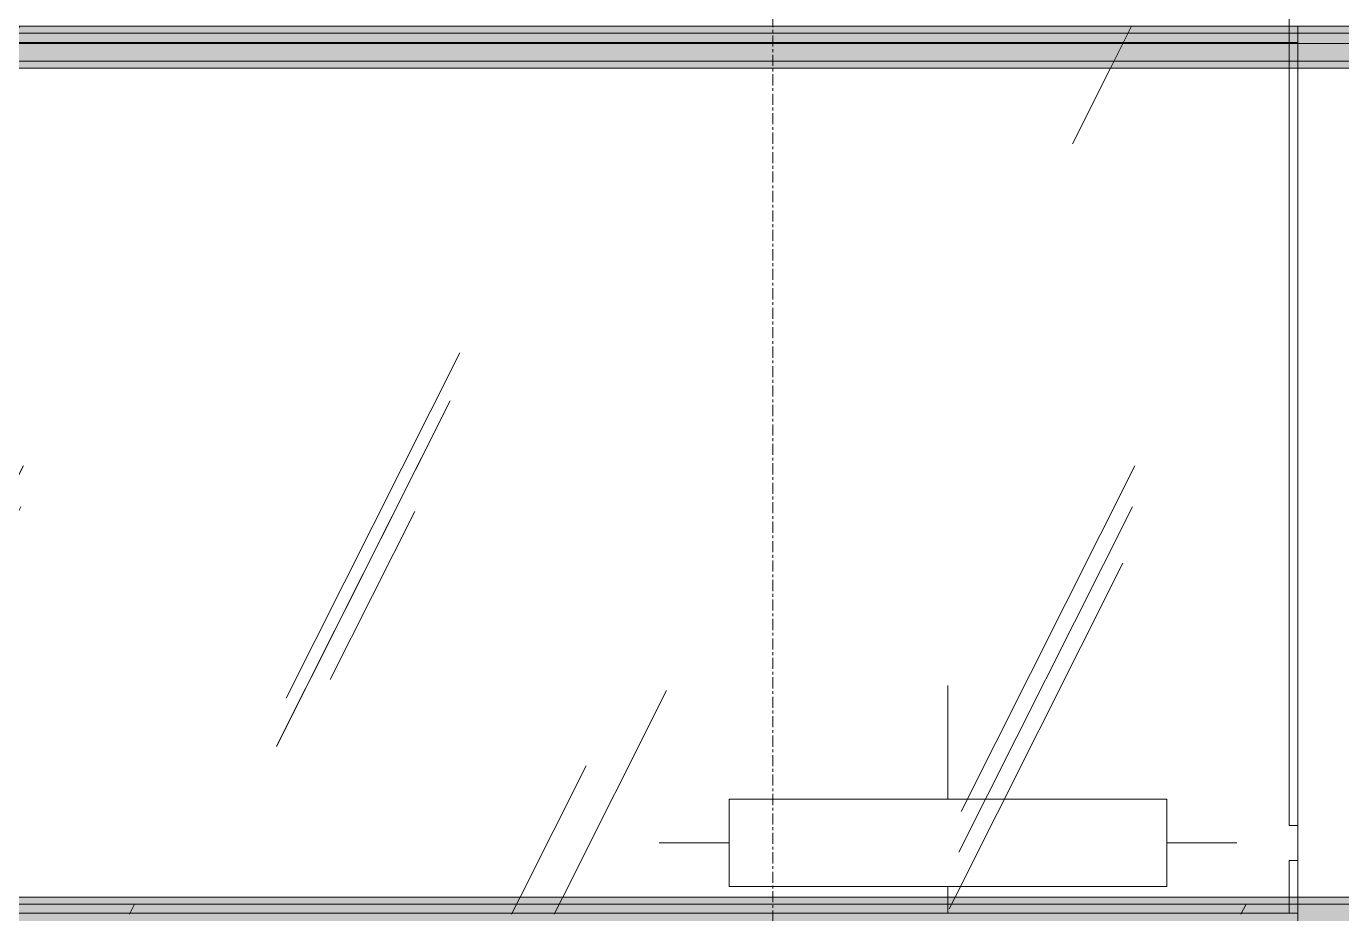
# Model space of a CAD drawing. Header units: millimetres. Extents: x 60855 to 206000, y 5274 to 78634.
# Drawn here: x 156507 to 158010, y 60254 to 61268 of the extents above; entities that cross this region are included whole.
import ezdxf

# ---------------------------------------------------------------- set-up
doc = ezdxf.new("R2010")
doc.units = ezdxf.units.MM
doc.linetypes.add('Grid Line', pattern=[22.225, 12.7, -3.175, 3.175, -3.175])
for name, color, linetype, lineweight in [('A-GLAZ-CURT', 52, 'Continuous', 9), ('A-GLAZ-CWMG', 51, 'Continuous', 9), ('C-PRKG', 70, 'Continuous', 9), ('S-COLS', 52, 'Continuous', 9), ('S-GRID-1', 1, 'Grid Line', 9)]:
    doc.layers.add(name, color=color, linetype=linetype, lineweight=lineweight)
doc.layers.add('A-GLAZ-CWMG-2', color=51, linetype='Continuous', lineweight=9, transparency=0.5)
pattern_1 = [(63.321, (1491.9, 475.3), (-0.0046, 1263.6984), [441.959, -2386.58]), (63.321, (221.9, 475.3), (-0.0046, 1263.6984), [441.959, -2386.58]), (63.321, (2099.84, 719.4), (-0.0046, 1263.6984), [441.959, -2386.58]), (63.321, (829.84, 719.4), (-0.0046, 1263.6984), [441.959, -2386.58]), (63.321, (2007.8, 633.24), (-0.0046, 1263.6984), [441.959, -2386.58]), (63.321, (737.8, 633.24), (-0.0046, 1263.6984), [441.959, -2386.58]), (63.321, (1914, 1126.8), (-0.0046, 1263.6984), [214.813, -2613.726]), (63.321, (644, 1126.8), (-0.0046, 1263.6984), [214.813, -2613.726]), (63.321, (1852.7, 1050.4), (-0.0046, 1263.6984), [441.959, -2386.58]), (63.321, (582.7, 1050.4), (-0.0046, 1263.6984), [441.959, -2386.58]), (63.321, (1863.5, 1105.26), (-0.0046, 1263.6984), [441.959, -2386.58]), (63.321, (593.5, 1105.26), (-0.0046, 1263.6984), [441.959, -2386.58]), (63.321, (1351.1, 864.7), (-0.0046, 1263.6984), [441.959, -2386.58]), (63.321, (81.1, 864.7), (-0.0046, 1263.6984), [441.959, -2386.58]), (63.321, (1361.95, 929.3), (-0.0046, 1263.6984), [441.959, -2386.58]), (63.321, (91.95, 929.3), (-0.0046, 1263.6984), [441.959, -2386.58]), (63.321, (1364.87, 975.9), (-0.0046, 1263.6984), [441.959, -2386.58]), (63.321, (94.87, 975.9), (-0.0046, 1263.6984), [441.959, -2386.58])]

# ---------------------------------------------------------------- blocks, each defined once
blk = doc.blocks.new('xe oto1 - xe oto-V66-TKCS_NHÀ XE 1 - MẶT BẰNG MÁI')
at = {"layer": 'C-PRKG'}
for p, q in [((-450, -3950), (-450, -3820)), ((-450, -3950), (-450, -3820)), ((-700, -3950), (-200, -3950)), ((-700, -4050), (-700, -3950)), ((-200, -3950), (-200, -4050)), ((-700, -4000), (-780, -4000)), ((-700, -4000), (-780, -4000)), ((-120, -4000), (-200, -4000)), ((-120, -4000), (-200, -4000)), ((-200, -4050), (-700, -4050)), ((-450, -4062), (-450, -4050)), ((-450, -4062), (-450, -4050)), ((-450, -4080.3), (-450, -4062)), ((-450, -4080.3), (-450, -4062))]:
    blk.add_line(p, q, dxfattribs=at)
blk = doc.blocks.new('TRỤ ĐỂ XE - TRỤ ĐỂ XE-V154-TKCS_NHÀ XE 1 - MẶT BẰNG MÁI')
at = {"layer": 'S-COLS'}
for p, q in [((50, 62), (50, 109.8)), ((60, 80.3), (60, 62)), ((50, -885.3), (50, 61.6)), ((60, 62), (60, 20)), ((60, 20), (50, 20)), ((60, -20), (50, -20)), ((60, -885.3), (60, -20)), ((50, -933), (50, -885.3)), ((60, -913.5), (60, -885.3)), ((60, -933), (60, -914.7)), ((60, -1363.3), (60, -933))]:
    blk.add_line(p, q, dxfattribs=at)
blk = doc.blocks.new('System Panel - Glazed-2342062-TKCS_NHÀ XE 1 - MẶT BẰNG MÁI')
at = {"layer": 'A-GLAZ-CURT'}
blk.add_line((79252.6, 60255), (84152.6, 60255), dxfattribs=at)
blk = doc.blocks.new('System Panel - Glazed-V166-TKCS_NHÀ XE 1 - MẶT BẰNG MÁI')
at = {"layer": 'A-GLAZ-CURT'}
h = blk.add_hatch(dxfattribs=at)
h.set_pattern_fill('FP_15', color=256, style=0, pattern_type=2)
h.set_pattern_definition(pattern_1)
h.paths.add_polyline_path([(91717.1, 60253.8), (91952.6, 60253.8), (91952.6, 60273.3), (68947.6, 60273.3), (68947.6, 60253.8), (89430.2, 60253.8)])
h.paths.add_polyline_path([(71135.3, 61220.6), (91952.6, 61220.6), (91952.6, 61248.8), (68947.6, 61248.8), (68947.6, 61220.6)])
h = blk.add_hatch(dxfattribs=at)
h.set_pattern_fill('FP_15', color=256, style=0, pattern_type=2)
h.set_pattern_definition(pattern_1)
h.paths.add_polyline_path([(91717.1, 60273.3), (91952.6, 60273.3), (91952.6, 61220.6), (68947.6, 61220.6), (68947.6, 60273.3), (89430.2, 60273.3)])
for p, q in [((91952.6, 61248.8), (68947.6, 61248.8)), ((79252.6, 61250), (84152.6, 61250)), ((84152.6, 60255), (79252.6, 60255))]:
    blk.add_line(p, q, dxfattribs=at)
blk = doc.blocks.new('System Panel - Glazed-V167-TKCS_NHÀ XE 1 - MẶT BẰNG MÁI')
at = {"layer": 'A-GLAZ-CURT'}
h = blk.add_hatch(dxfattribs=at)
h.set_pattern_fill('FP_15', color=256, style=0, pattern_type=2)
h.set_pattern_definition(pattern_1)
h.paths.add_polyline_path([(91717.1, 61248.8), (91952.6, 61248.8), (91952.6, 61268.3), (68947.6, 61268.3), (68947.6, 61248.8), (89430.2, 61248.8)])
h.paths.add_polyline_path([(71135.3, 62215.6), (91952.6, 62215.6), (91952.6, 62243.9), (68947.6, 62243.9), (68947.6, 62215.6)])
for p, q in [((68947.6, 61248.8), (91952.6, 61248.8)), ((84152.6, 61250), (79252.6, 61250))]:
    blk.add_line(p, q, dxfattribs=at)
blk = doc.blocks.new('Rectangular Mullion - 40 x 80mm-2340579-TKCS_NHÀ XE 1 - MẶT BẰNG MÁI')
at = {"layer": 'A-GLAZ-CWMG-2'}
for points in [[(91952.6, 59270.3), (91952.6, 59278.3), (68947.6, 59278.3), (68947.6, 59270.3), (91717.1, 59270.3)], [(91952.6, 59230.5), (91952.6, 59270.3), (68947.6, 59270.3), (68947.6, 59230.5), (91717.1, 59230.5)]]:
    blk.add_hatch(color=256, dxfattribs=at).paths.add_polyline_path(points)
at = {"layer": 'A-GLAZ-CWMG'}
for p, q in [((68947.6, 59278.3), (91952.6, 59278.3)), ((91952.6, 59270.3), (68947.6, 59270.3)), ((91952.6, 59238.5), (68947.6, 59238.5)), ((91952.6, 59230.5), (68947.6, 59230.5))]:
    blk.add_line(p, q, dxfattribs=at)

msp = doc.modelspace()

# ---------------------------------------------------------------- linework, layer by layer
at = {"layer": 'S-GRID-1'}
msp.add_line((157360.1, 53266.5), (157360.1, 74384), dxfattribs=at)

# ---------------------------------------------------------------- block references
at = {"layer": 'A-GLAZ-CURT'}
for name in ['System Panel - Glazed-V167-TKCS_NHÀ XE 1 - MẶT BẰNG MÁI', 'System Panel - Glazed-V166-TKCS_NHÀ XE 1 - MẶT BẰNG MÁI', 'System Panel - Glazed-2342062-TKCS_NHÀ XE 1 - MẶT BẰNG MÁI']:
    msp.add_blockref(name, (73807.5, 0), dxfattribs=at)
at = {"layer": 'A-GLAZ-CWMG'}
for p in [(73807.5, 1990.1), (73807.5, 995)]:
    msp.add_blockref('Rectangular Mullion - 40 x 80mm-2340579-TKCS_NHÀ XE 1 - MẶT BẰNG MÁI', p, dxfattribs=at)
at = {"layer": 'C-PRKG'}
msp.add_blockref('xe oto1 - xe oto-V66-TKCS_NHÀ XE 1 - MẶT BẰNG MÁI', (158010.1, 64335.3), dxfattribs=at)
at = {"layer": 'S-COLS', "rotation": 180}
msp.add_blockref('TRỤ ĐỂ XE - TRỤ ĐỂ XE-V154-TKCS_NHÀ XE 1 - MẶT BẰNG MÁI', (158010.1, 60335.3), dxfattribs=at)

doc.saveas('drawing.dxf')
